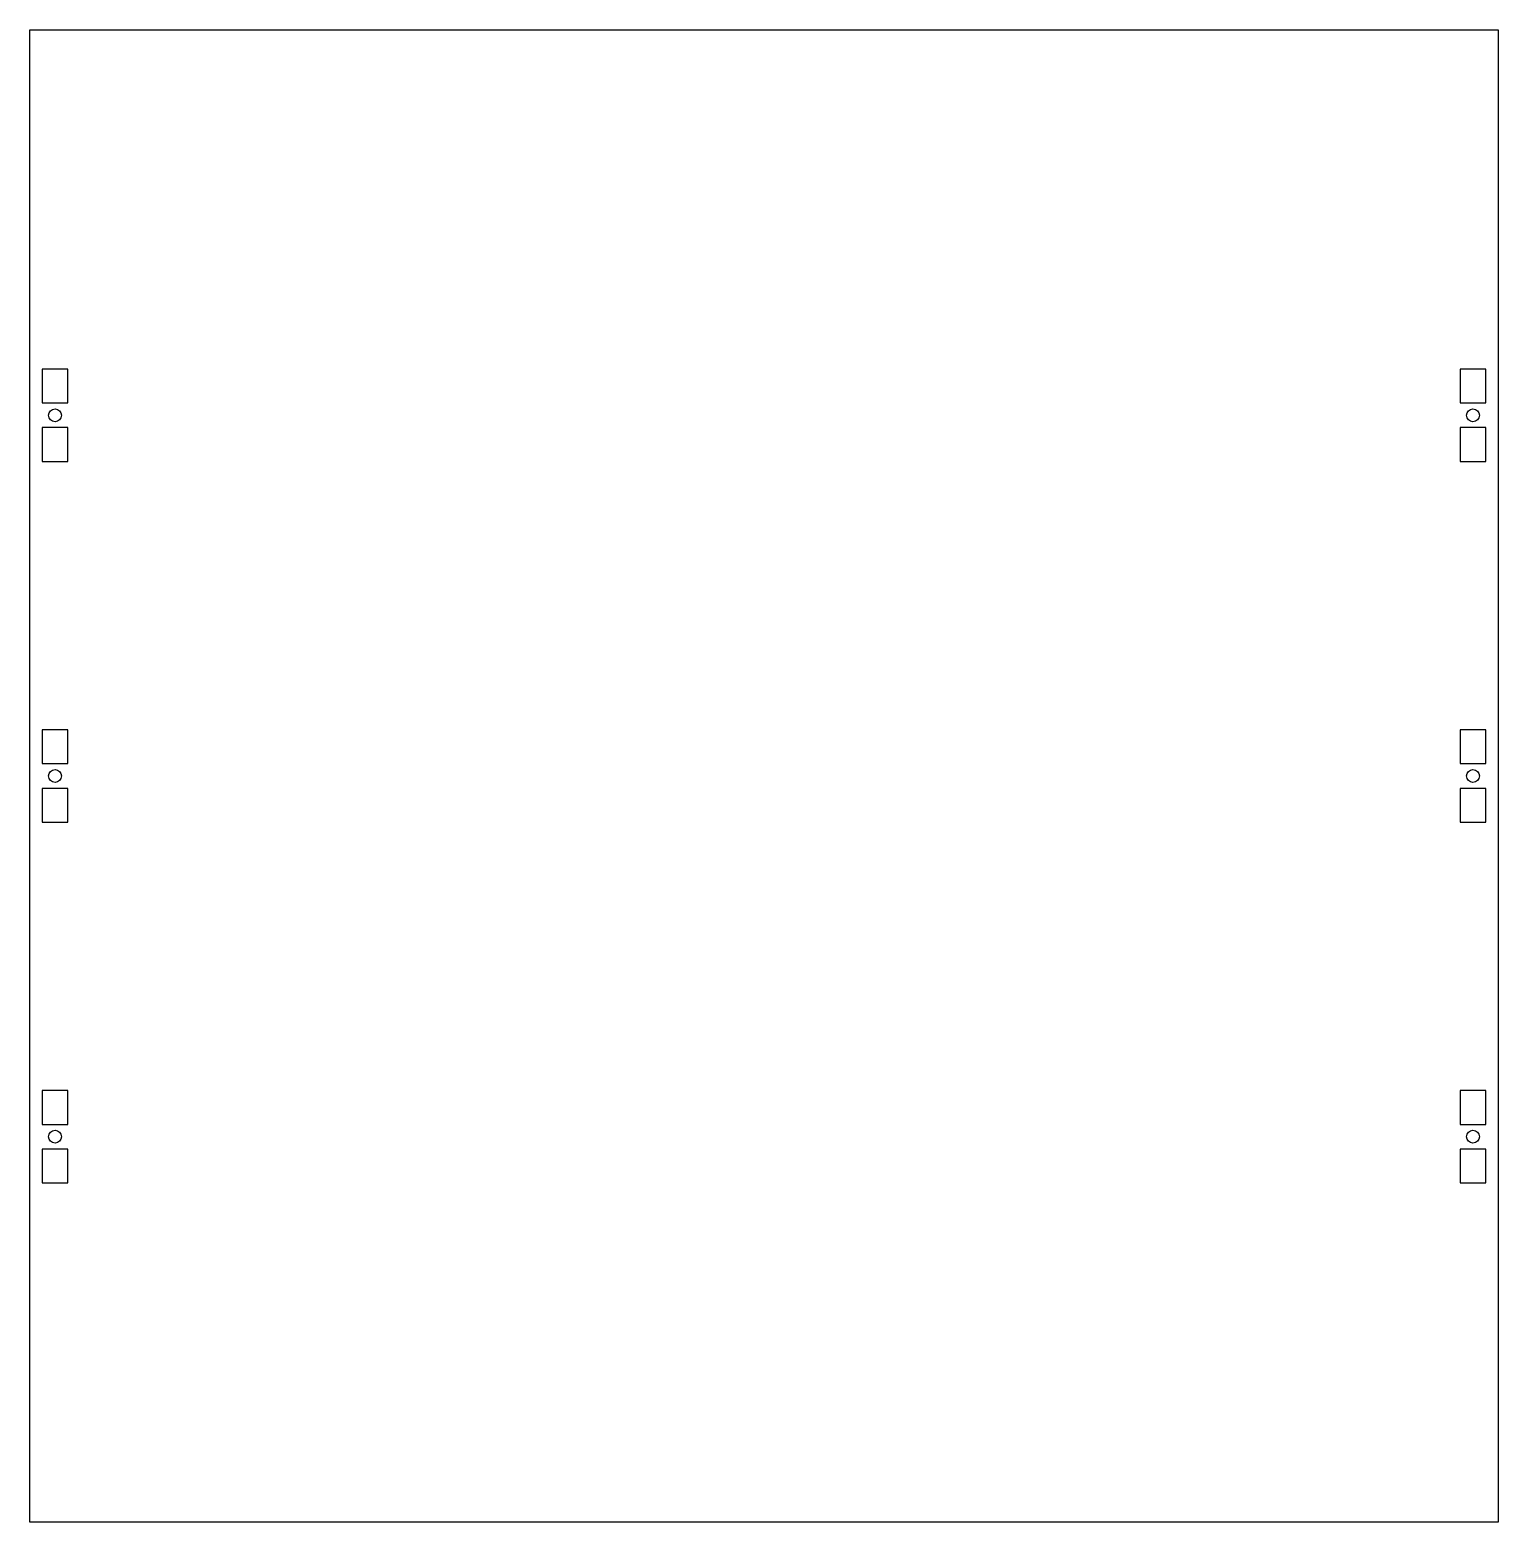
# Model space of a CAD drawing. Header units: millimetres. Extents: x -3 to 353, y -356 to 6.
import ezdxf

# ---------------------------------------------------------------- set-up
doc = ezdxf.new("R2010")
doc.units = ezdxf.units.MM
doc.layers.get('0').update_dxf_attribs({"linetype": 'CONTINUOUS'})

msp = doc.modelspace()

# ---------------------------------------------------------------- linework, layer by layer
for points in [[(-3, -350), (-3, 0), (-3, 6), (353, 6), (353, 0), (353, -350), (353, -356), (-3, -356)], [(0, -76.3), (0, -84.5), (6.2, -84.5), (6.2, -76.3)], [(343.8, -76.3), (343.8, -84.5), (350, -84.5), (350, -76.3)], [(0, -98.7), (6.2, -98.7), (6.2, -90.5), (0, -90.5)], [(343.8, -90.5), (343.8, -98.7), (350, -98.7), (350, -90.5)], [(0, -172), (6.2, -172), (6.2, -163.8), (0, -163.8)], [(343.8, -163.8), (343.8, -172), (350, -172), (350, -163.8)], [(6.2, -178), (0, -178), (0, -186.2), (6.2, -186.2)], [(343.8, -178), (343.8, -186.2), (350, -186.2), (350, -178)], [(0, -251.3), (0, -259.5), (6.2, -259.5), (6.2, -251.3)], [(350, -259.5), (350, -251.3), (343.8, -251.3), (343.8, -259.5)], [(6.2, -265.5), (0, -265.5), (0, -273.7), (6.2, -273.7)], [(350, -273.7), (350, -265.5), (343.8, -265.5), (343.8, -273.7)]]:
    msp.add_lwpolyline(points, close=True)
for centre in [(3.1, -87.5), (346.9, -87.5), (3.1, -175), (346.9, -175), (3.1, -262.5), (346.9, -262.5)]:
    msp.add_circle(centre, 1.55)

doc.saveas('drawing.dxf')
